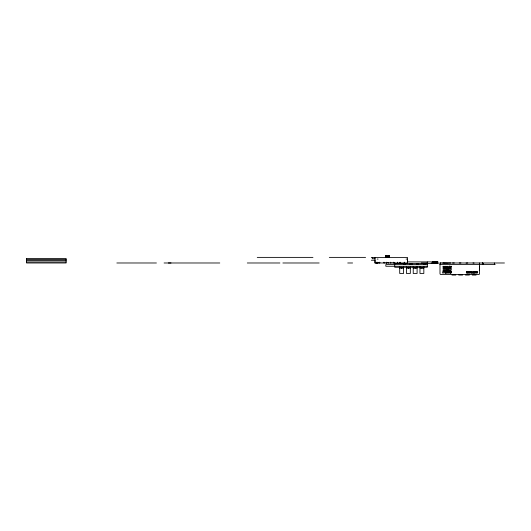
<?xml version="1.0" encoding="UTF-8"?>
<svg xmlns="http://www.w3.org/2000/svg" width="531" height="531" viewBox="0 0 531 531"><rect width="100%" height="100%" fill="white"/><g stroke="black" fill="none" stroke-linecap="round" stroke-linejoin="round"><path stroke-width="0.8" d="M372.277 257.555L372.277 258.723L375.098 258.723M371.315 257.555L407.596 257.555L407.596 262.984L374.999 262.984L374.999 257.555M379.758 262.984L379.758 262.181L379.685 262.984M383.986 262.984L383.986 262.181L384.172 262.984M386.515 262.984L386.515 262.181L386.442 262.984M390.743 262.984L390.743 262.181L390.929 262.984M393.279 262.984L393.279 262.181L393.199 262.984M397.5 262.984L397.5 262.181L397.686 262.984M399.71 266.595L399.71 273.472L403.573 273.472L403.573 266.595M400.035 262.984L400.035 262.181L399.843 262.984M406.467 266.595L406.467 273.472L410.324 273.472L410.324 266.595M413.231 266.595L413.231 273.472L417.087 273.472L417.087 266.595M419.975 266.595L419.975 273.472L423.831 273.472L423.831 266.595M446.133 269.801L443.106 269.761M448.582 269.761L451.615 269.801M476.453 272.509L476.34 272.854L476.307 272.416L476.845 272.509M479.566 262.984L479.566 273.551A1.009 1.009 0 0 1 478.557 274.554L440.995 274.554A1.009 1.009 0 0 1 439.993 273.551L439.993 262.984L504.45 262.984M482.506 264.491L482.506 262.984M482.599 264.491L482.679 262.984L482.745 264.491M482.805 264.491L482.911 262.984L482.918 264.491M494.381 264.491L494.381 262.984M389.25 257.435L389.276 255.942L389.064 257.435M388.466 257.435L388.513 255.942M388.3 262.692L388.161 262.971M386.853 257.435L386.92 255.942M389.409 257.435L389.488 255.942M389.469 257.435L389.562 255.942L385.367 255.942L385.46 257.435M436.037 262.984L436.143 261.624M388.805 257.435L388.944 255.942M387.278 257.435L387.464 255.942L387.65 257.435M388.805 262.984C390.491 262.367 384.265 262.254 386.176 262.984M257.243 257.382L312.965 257.382M329.306 257.382L365.587 257.382M377.196 259.062L378.085 259.062M406.102 259.062L406.992 259.062M26.55 259.46L66.123 259.46M371.315 260.236L375.331 260.236M26.55 260.469L66.123 260.469M434.219 261.776L436.767 261.776M26.55 261.975L66.123 261.982M407.43 261.902L438.048 261.902M116.847 262.984L156.419 262.984M219.774 262.984L164.079 262.984M247.293 262.984L279.89 262.984M282.877 262.984L319.158 262.984M347.719 262.984L352.611 262.984M421.242 262.984L427.355 262.984M431.185 262.984L438.626 262.984M168.334 262.984L171.022 262.984M404.449 262.984L404.257 262.181L404.29 262.984M440.026 262.984L440.995 262.984M442.575 263.084L443.471 262.984M444.606 263.084L443.637 262.984M445.768 263.084L444.766 262.984M446.936 263.084L445.987 262.984M447.109 263.084L450.673 262.984M466.065 263.084L467.711 262.984M474.07 263.084L472.968 262.984M394.719 263.582L438.048 263.582M439.993 264.491L495.217 264.491M427.316 264.584L385.831 264.584L385.831 266.263L427.316 266.263M440.126 264.491L440.498 264.491M449.326 267.783L449.093 268.878L448.675 268.878C448.934 262.546 450.879 268.434 449.737 268.878L449.339 267.783M399.71 268.109L403.573 268.109M406.467 268.109L410.324 268.109M413.231 268.109L417.087 268.109M419.975 268.109L423.831 268.109M468.534 271.739C469.875 270.903 468.654 274.866 468.534 271.958M451.961 275.058L455.817 275.058M458.718 275.058L462.574 275.058M465.468 275.058L469.324 275.058M472.225 275.058L476.081 275.058M385.705 257.435L385.44 255.942L385.519 257.435M385.864 257.435L385.645 255.942L385.679 257.435M385.984 255.942L386.123 257.435M388.008 255.942L388.075 257.435M386.415 255.942L386.462 257.435M479.566 266.17L479.566 267.677M479.566 268.752L479.566 270.266M479.493 268.752L479.493 270.266M460.941 262.984L459.308 262.984M454.33 262.984L452.578 262.984M437.59 262.984L437.59 261.624L432.699 261.624L432.712 262.984M437.186 261.624L437.212 263.582M436.787 261.624L436.787 262.984M436.661 261.624L436.601 262.984L436.555 261.624M436.429 261.624L436.429 262.984M436.223 261.624L436.177 262.984M436.11 261.624L436.097 262.984M435.924 261.624L435.838 262.984M435.785 261.624L435.739 262.984M435.699 261.624L435.612 262.984M435.559 261.624L435.513 262.984M435.447 261.624L435.42 262.984M435.334 261.624L435.274 262.984M435.221 261.624L435.188 262.984M435.108 261.624L435.121 262.984M435.028 261.624L434.969 262.984M434.935 261.624L434.889 262.984M434.776 261.624L434.783 262.984M434.71 261.624L434.65 262.984M434.504 261.624L434.564 262.984M434.418 261.624L434.398 262.984M434.079 261.624L434.119 262.984M433.973 261.624L433.973 262.984M433.854 261.624L433.854 262.984M433.794 261.624L433.794 262.984M433.455 261.624L433.422 262.984M432.732 261.624L432.732 262.984M427.316 261.902L427.316 267.266L394.719 267.266L394.719 262.46M425.397 263.582L425.397 264.584M424.057 263.582L424.057 264.584M423.851 263.582L423.851 264.584M423.725 263.582L423.725 264.584M422.152 267.266L422.152 268.109M421.647 267.266L421.647 268.109M418.64 263.582L418.64 264.584M417.3 263.582L417.3 264.584M417.094 263.582L417.094 264.584M416.968 263.582L416.968 264.584M415.408 267.266L415.408 268.109M414.903 267.266L414.903 268.109M411.883 263.582L411.883 264.584M410.543 263.582L410.543 264.584M410.337 263.582L410.337 264.584M410.204 263.582L410.204 264.584M408.644 267.266L408.644 268.109M408.147 267.266L408.147 268.109M407.596 260.236L407.596 262.984M405.126 263.582L405.126 264.584M403.786 263.582L403.786 264.584M403.58 263.582L403.58 264.584M403.447 263.582L403.447 264.584M401.894 267.266L401.894 268.109M401.39 267.266L401.39 268.109M387.63 256.612L387.63 257.283M378.032 262.314L378.032 262.984M377.853 262.314L377.953 262.984M377.674 262.314L377.687 262.984M377.621 262.314L377.634 262.984M377.521 262.984L377.461 262.314L377.395 262.984M377.216 262.984L377.216 262.314L377.116 262.984M376.924 262.314L376.924 262.984M376.831 262.314L376.764 262.984M376.698 262.314L376.698 262.984M376.618 262.984L376.32 262.314M376.273 262.314L376.207 262.984L376.194 262.314M376.014 262.314L376.014 262.984M375.829 262.314L375.829 262.984M374.999 261.305L374.999 262.984M26.55 258.458L26.55 262.984L66.123 262.984L66.123 258.458L26.55 258.458M443.106 270.657C440.843 276.764 447.202 269.907 443.113 270.618M443.106 266.31L443.106 268.878L443.538 268.878L443.538 267.737L444.301 267.737L444.301 268.878L444.732 268.878L444.732 266.31L444.301 266.31L444.301 267.352L443.538 267.352L443.538 266.31L443.106 266.31M443.544 271.009C443.471 273.173 444.885 270.598 443.544 270.996M444.951 270.618L444.951 273.259L446.133 273.259L446.133 272.848L445.403 272.848L445.403 270.618L444.951 270.618M445.257 266.31L445.257 268.878L446.445 268.878L446.445 268.487L445.675 268.487L445.675 267.73L446.352 267.73L445.675 267.372L445.675 266.695L446.405 266.695L446.405 266.31L445.257 266.31M446.292 270.651C444.726 274.023 449.538 273.943 447.952 270.618L447.533 270.618L447.142 272.907L446.744 270.618L446.319 270.618M447.633 269.29L447.859 270.219L448.25 269.29L447.633 269.29M448.177 270.618L448.668 270.996L448.668 273.259L449.113 273.259L449.113 270.996L449.611 270.618L448.177 270.618M449.093 266.735C449.18 268.693 450.328 266.131 449.093 266.735M450.242 266.31L450.726 266.681L450.726 268.878L451.158 268.878L451.158 266.681L451.635 266.31L450.242 266.31M467.492 271.706L467.532 272.987L468.455 273.08L468.455 271.706L468.037 271.706L467.97 272.861L467.911 271.706L467.492 271.706M469.238 272.217C469.743 274.958 470.831 270.266 469.238 272.217M469.656 272.084L469.716 272.861L469.656 272.084M470.333 271.998C469.743 273.04 471.521 273.611 471.369 272.41C470.459 273.93 470.824 270.644 470.931 272.137C472.338 272.018 470.167 270.631 470.333 271.998M471.508 271.407L471.508 273.08L471.926 273.08L471.993 271.925L472.059 273.08L472.477 273.08L472.431 271.799L471.508 271.407M472.603 272.662L473.546 273.08C473.652 270.823 472.909 271.706 472.603 272.662M473.128 272.43L473.028 272.854L473.128 272.43M473.692 271.706L473.692 273.08L474.11 273.08L474.176 271.925L474.236 273.08L474.654 273.08L474.601 271.792L473.692 271.706M474.787 272.051C475.099 273.452 475.384 273.996 475.749 271.706L474.787 272.051M475.205 272.071L475.265 272.682L475.205 272.071M475.889 272.184C476.32 274.932 477.502 270.385 475.889 272.184M476.984 271.706L476.984 273.08L477.402 273.08L477.648 271.68L476.984 271.706M447.248 269.755L446.71 269.834L447.248 269.755M451.131 271.626C450.753 275.397 449.578 269.363 451.131 271.626M451.609 271.739C449.724 277.481 448.841 266.934 451.609 271.739M446.471 269.755C447.314 271.46 447.859 268.255 446.478 269.708M466.809 272.781L466.331 273.08L466.557 271.407L467.187 271.407L467.433 273.08L466.809 272.781M466.888 271.779L466.802 272.483L466.888 271.779M447.487 266.721L447.208 267.989L447.772 267.989L447.487 266.721M447.148 268.334L446.584 268.878L447.221 266.31L447.779 266.31L448.403 268.878L447.148 268.334"/></g></svg>
